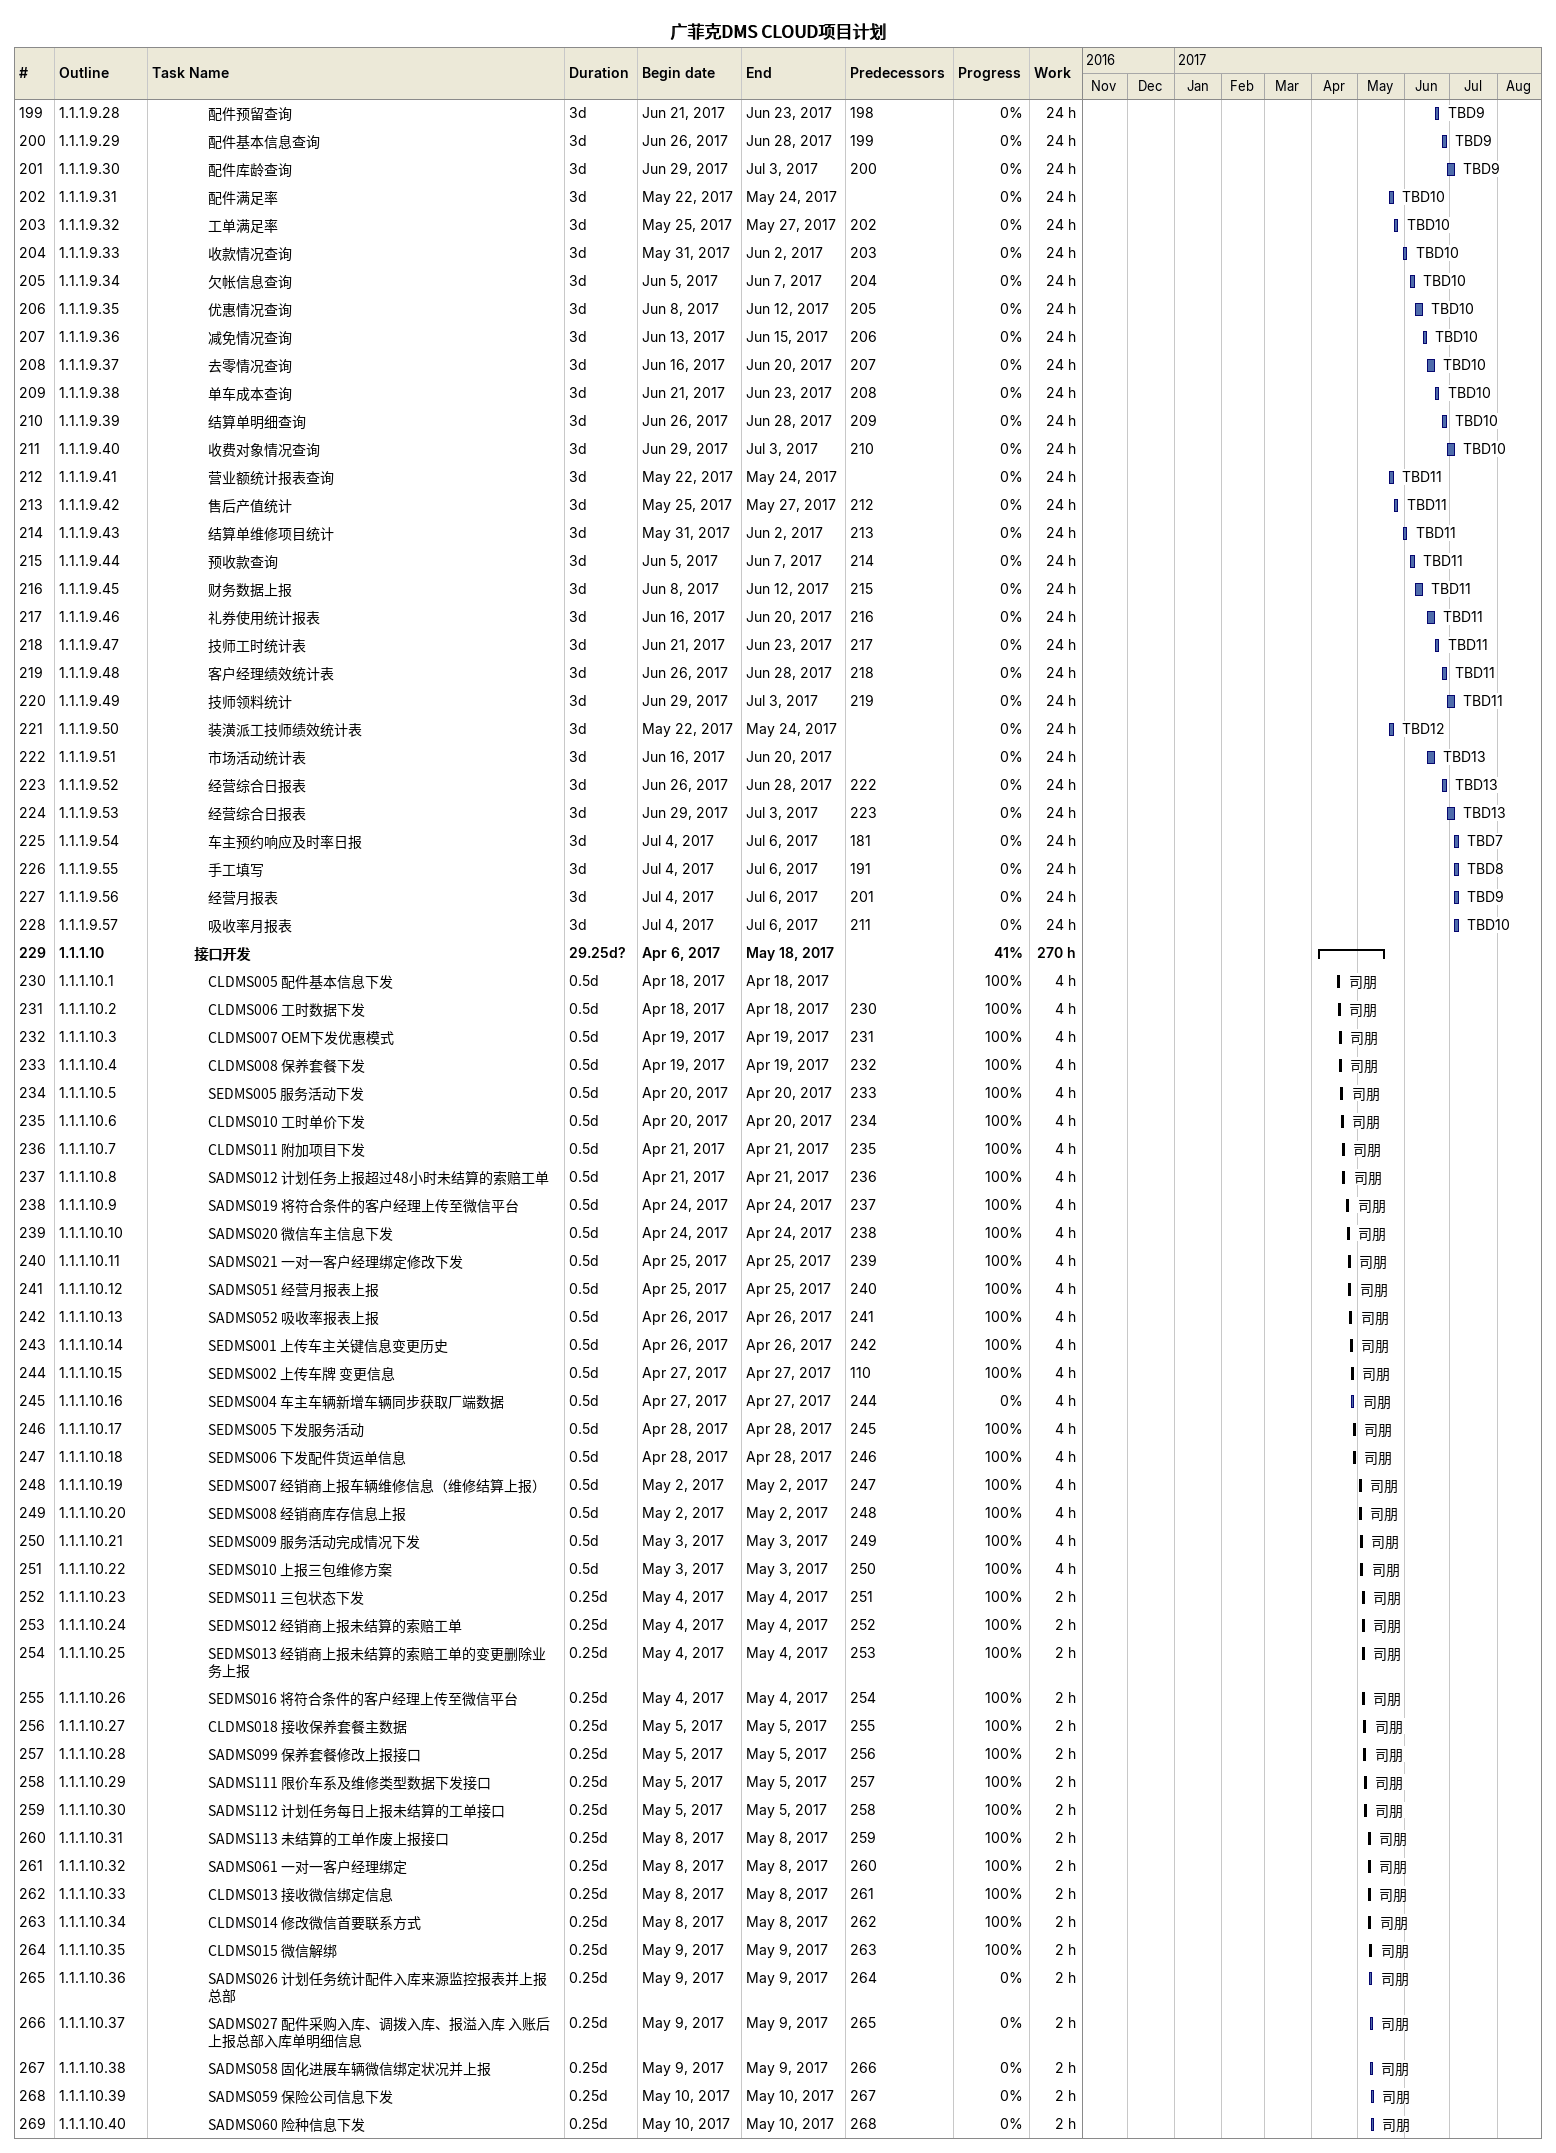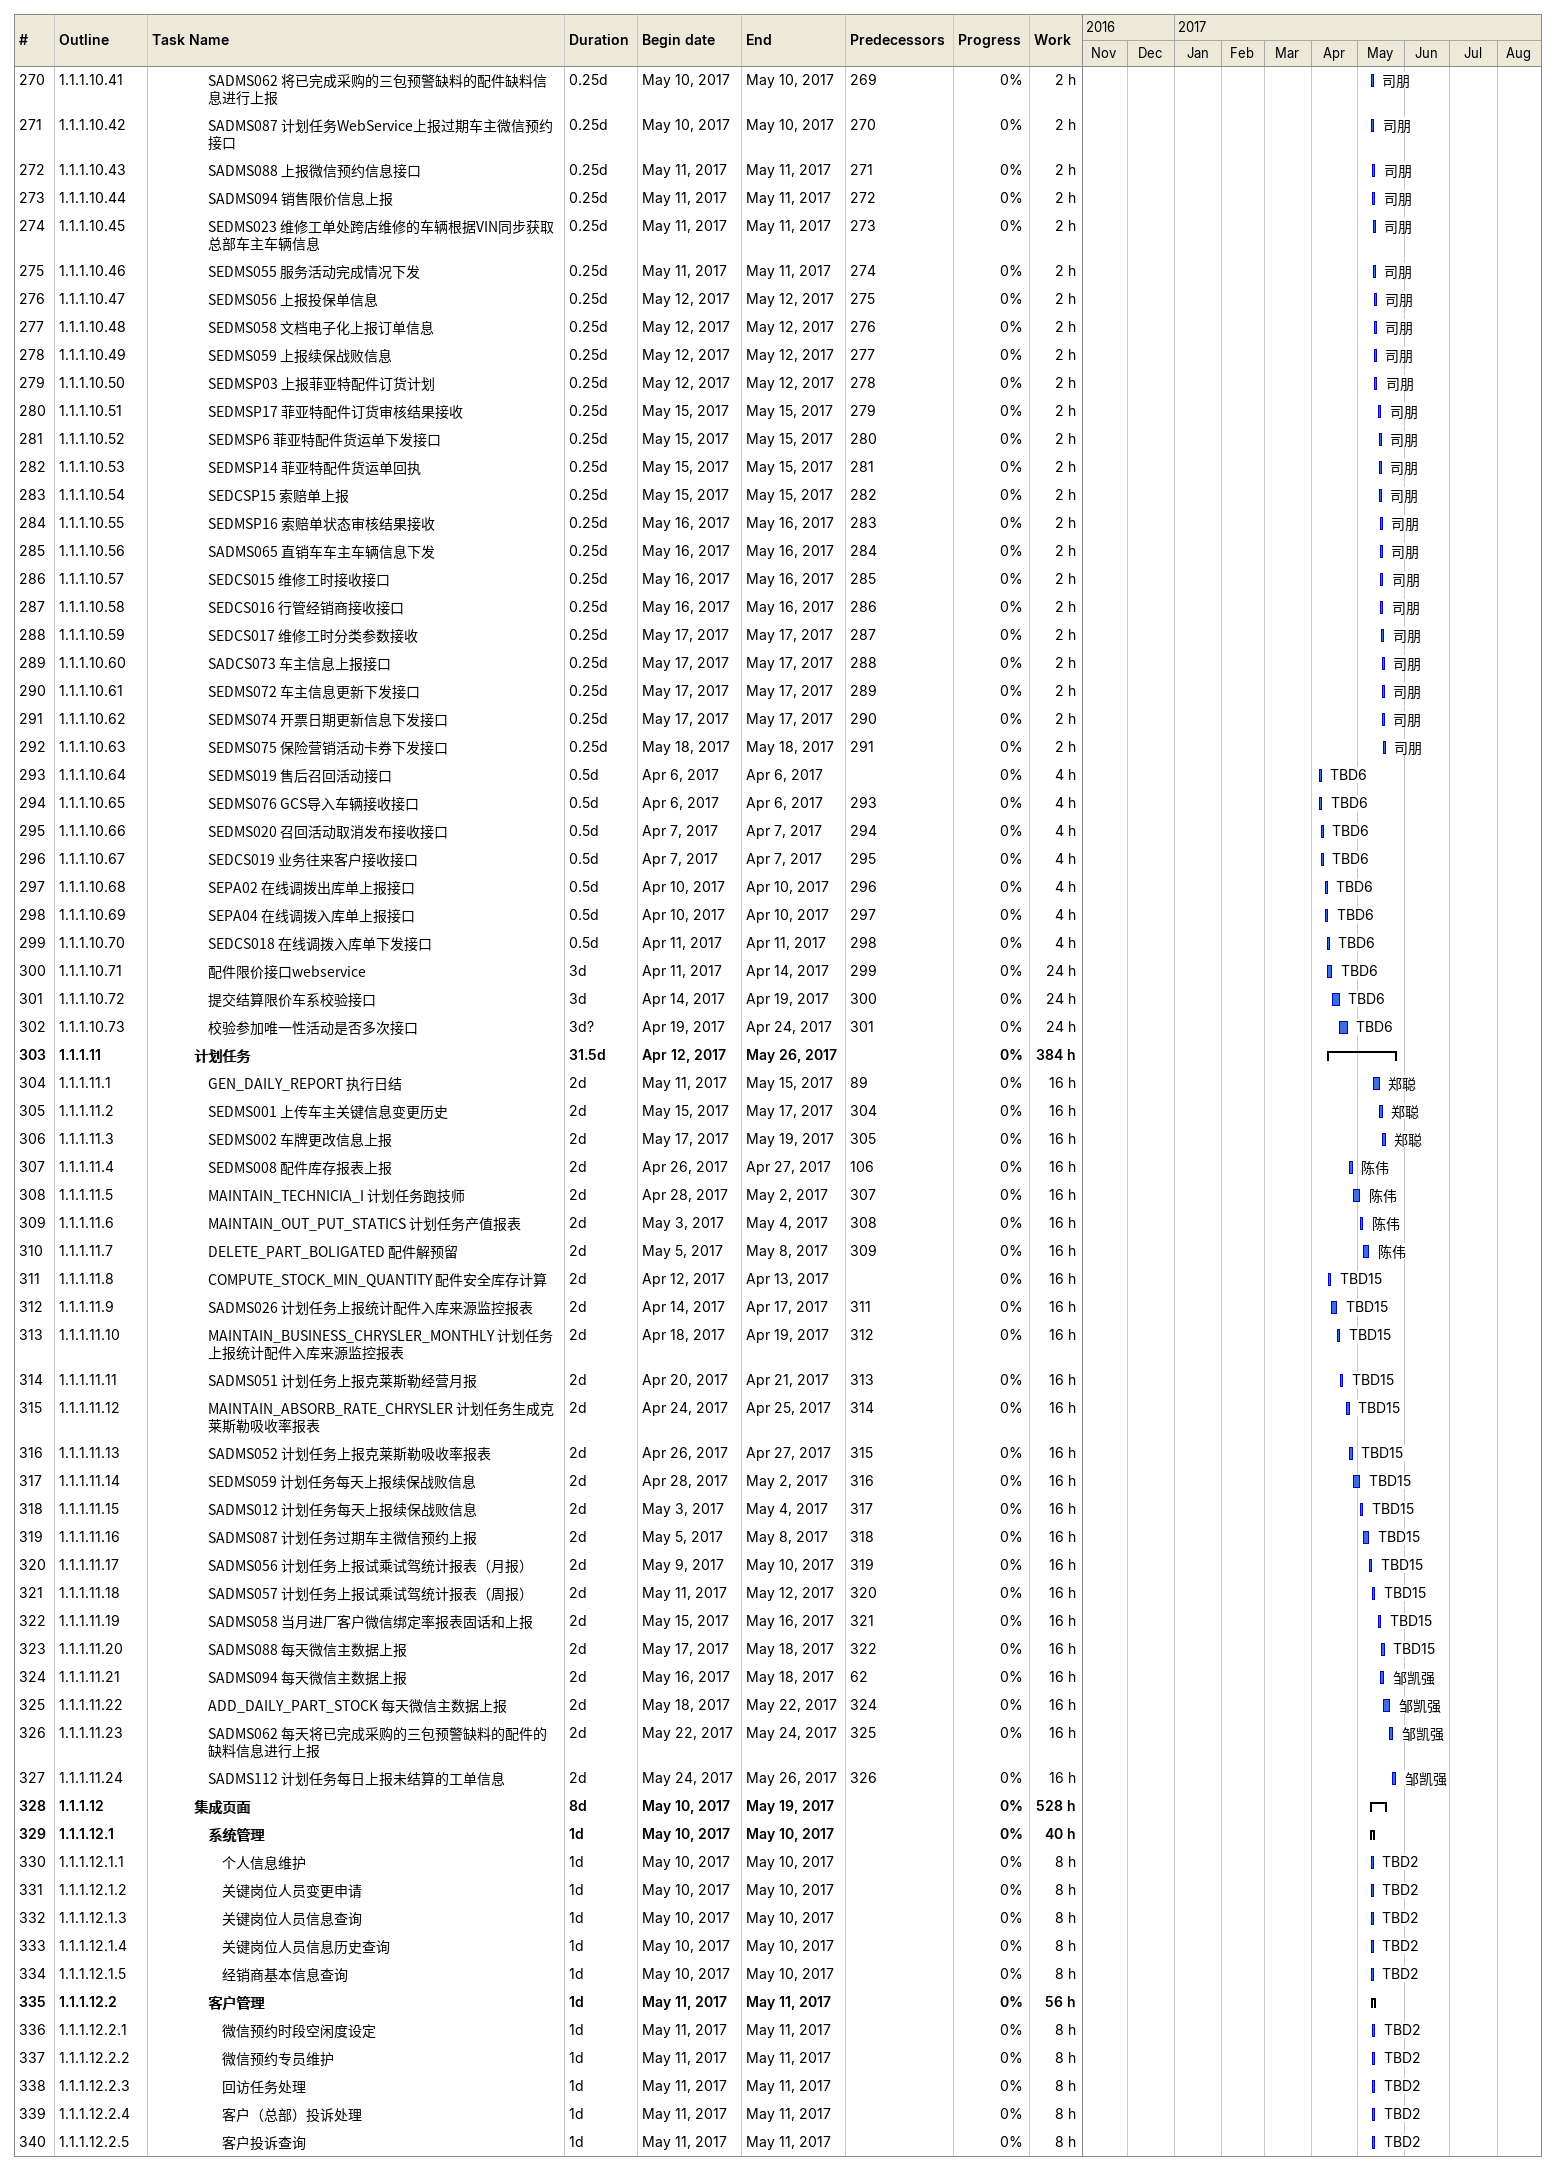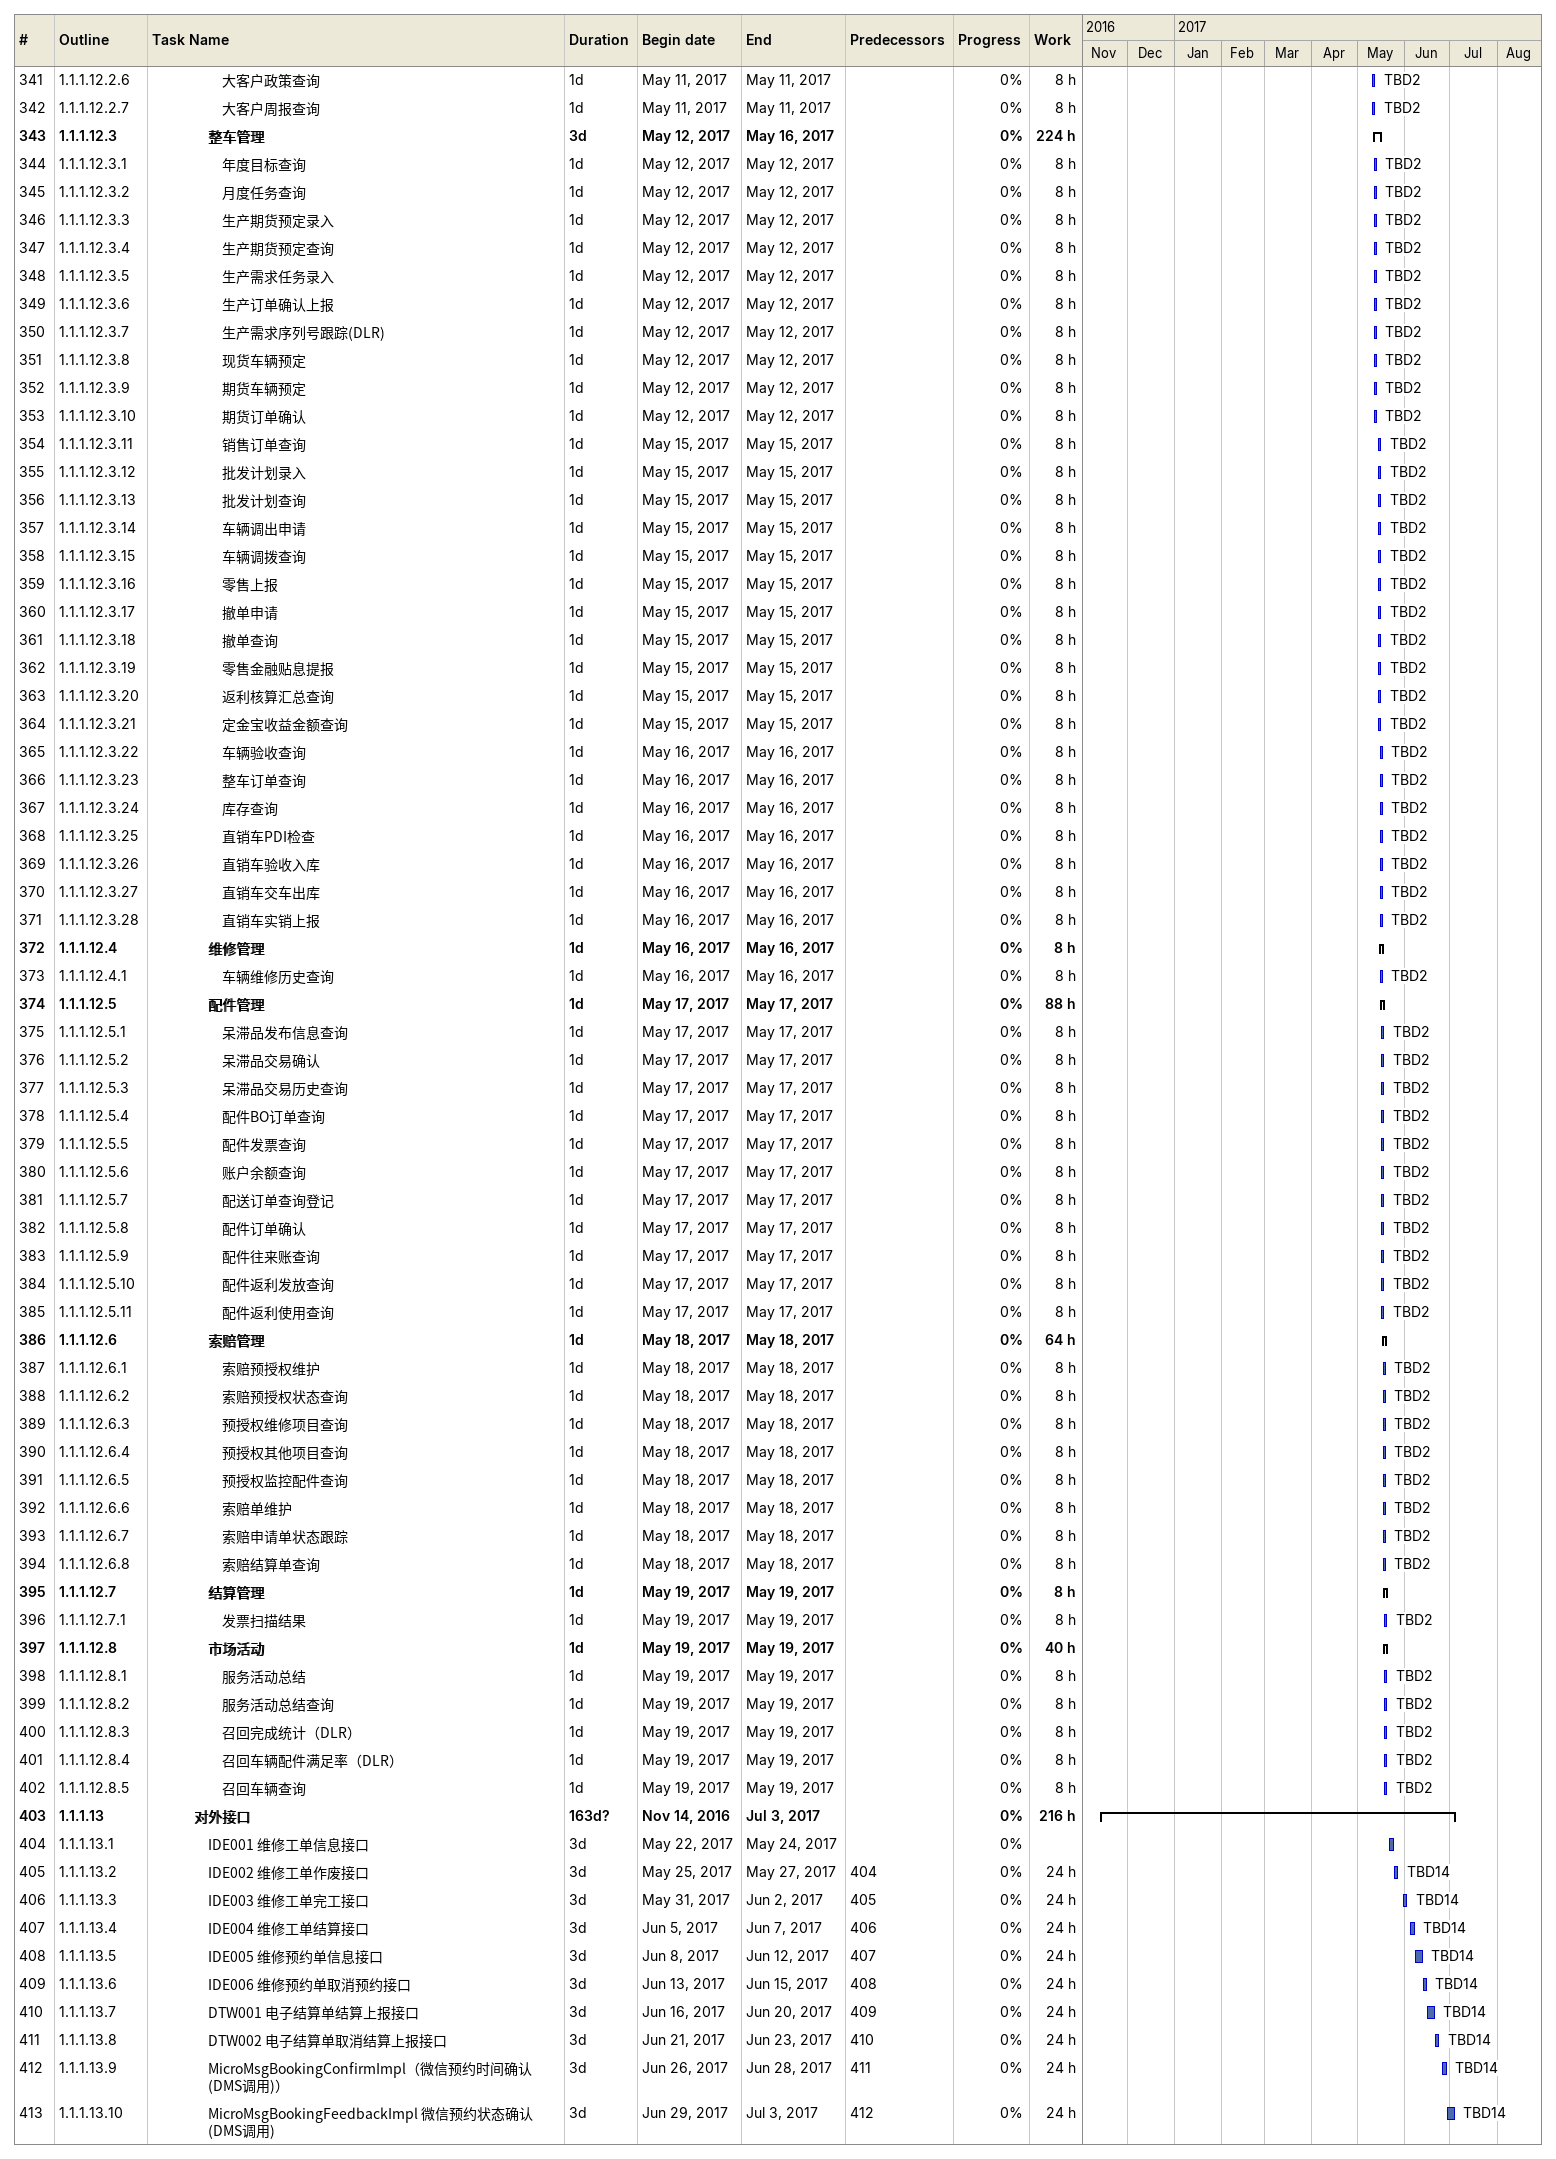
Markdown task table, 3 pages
广菲克DMS CLOUD项目计划

| ID | WBS | Task | Duration | Start | Finish | Predecessors | Resources | % complete | Work (h) |
|---|---|---|---|---|---|---|---|---|---|
| 199 | 1.1.1.9.28 | 配件预留查询 | 3d | 2017-06-21 | 2017-06-23 | 198 | TBD9 | 0 | 24 |
| 200 | 1.1.1.9.29 | 配件基本信息查询 | 3d | 2017-06-26 | 2017-06-28 | 199 | TBD9 | 0 | 24 |
| 201 | 1.1.1.9.30 | 配件库龄查询 | 3d | 2017-06-29 | 2017-07-03 | 200 | TBD9 | 0 | 24 |
| 202 | 1.1.1.9.31 | 配件满足率 | 3d | 2017-05-22 | 2017-05-24 |  | TBD10 | 0 | 24 |
| 203 | 1.1.1.9.32 | 工单满足率 | 3d | 2017-05-25 | 2017-05-27 | 202 | TBD10 | 0 | 24 |
| 204 | 1.1.1.9.33 | 收款情况查询 | 3d | 2017-05-31 | 2017-06-02 | 203 | TBD10 | 0 | 24 |
| 205 | 1.1.1.9.34 | 欠帐信息查询 | 3d | 2017-06-05 | 2017-06-07 | 204 | TBD10 | 0 | 24 |
| 206 | 1.1.1.9.35 | 优惠情况查询 | 3d | 2017-06-08 | 2017-06-12 | 205 | TBD10 | 0 | 24 |
| 207 | 1.1.1.9.36 | 减免情况查询 | 3d | 2017-06-13 | 2017-06-15 | 206 | TBD10 | 0 | 24 |
| 208 | 1.1.1.9.37 | 去零情况查询 | 3d | 2017-06-16 | 2017-06-20 | 207 | TBD10 | 0 | 24 |
| 209 | 1.1.1.9.38 | 单车成本查询 | 3d | 2017-06-21 | 2017-06-23 | 208 | TBD10 | 0 | 24 |
| 210 | 1.1.1.9.39 | 结算单明细查询 | 3d | 2017-06-26 | 2017-06-28 | 209 | TBD10 | 0 | 24 |
| 211 | 1.1.1.9.40 | 收费对象情况查询 | 3d | 2017-06-29 | 2017-07-03 | 210 | TBD10 | 0 | 24 |
| 212 | 1.1.1.9.41 | 营业额统计报表查询 | 3d | 2017-05-22 | 2017-05-24 |  | TBD11 | 0 | 24 |
| 213 | 1.1.1.9.42 | 售后产值统计 | 3d | 2017-05-25 | 2017-05-27 | 212 | TBD11 | 0 | 24 |
| 214 | 1.1.1.9.43 | 结算单维修项目统计 | 3d | 2017-05-31 | 2017-06-02 | 213 | TBD11 | 0 | 24 |
| 215 | 1.1.1.9.44 | 预收款查询 | 3d | 2017-06-05 | 2017-06-07 | 214 | TBD11 | 0 | 24 |
| 216 | 1.1.1.9.45 | 财务数据上报 | 3d | 2017-06-08 | 2017-06-12 | 215 | TBD11 | 0 | 24 |
| 217 | 1.1.1.9.46 | 礼券使用统计报表 | 3d | 2017-06-16 | 2017-06-20 | 216 | TBD11 | 0 | 24 |
| 218 | 1.1.1.9.47 | 技师工时统计表 | 3d | 2017-06-21 | 2017-06-23 | 217 | TBD11 | 0 | 24 |
| 219 | 1.1.1.9.48 | 客户经理绩效统计表 | 3d | 2017-06-26 | 2017-06-28 | 218 | TBD11 | 0 | 24 |
| 220 | 1.1.1.9.49 | 技师领料统计 | 3d | 2017-06-29 | 2017-07-03 | 219 | TBD11 | 0 | 24 |
| 221 | 1.1.1.9.50 | 装潢派工技师绩效统计表 | 3d | 2017-05-22 | 2017-05-24 |  | TBD12 | 0 | 24 |
| 222 | 1.1.1.9.51 | 市场活动统计表 | 3d | 2017-06-16 | 2017-06-20 |  | TBD13 | 0 | 24 |
| 223 | 1.1.1.9.52 | 经营综合日报表 | 3d | 2017-06-26 | 2017-06-28 | 222 | TBD13 | 0 | 24 |
| 224 | 1.1.1.9.53 | 经营综合日报表 | 3d | 2017-06-29 | 2017-07-03 | 223 | TBD13 | 0 | 24 |
| 225 | 1.1.1.9.54 | 车主预约响应及时率日报 | 3d | 2017-07-04 | 2017-07-06 | 181 | TBD7 | 0 | 24 |
| 226 | 1.1.1.9.55 | 手工填写 | 3d | 2017-07-04 | 2017-07-06 | 191 | TBD8 | 0 | 24 |
| 227 | 1.1.1.9.56 | 经营月报表 | 3d | 2017-07-04 | 2017-07-06 | 201 | TBD9 | 0 | 24 |
| 228 | 1.1.1.9.57 | 吸收率月报表 | 3d | 2017-07-04 | 2017-07-06 | 211 | TBD10 | 0 | 24 |
| 229 | 1.1.1.10 | **接口开发** | 29.25d? | 2017-04-06 | 2017-05-18 |  |  | 41 | 270 |
| 230 | 1.1.1.10.1 | CLDMS005 配件基本信息下发 | 0.5d | 2017-04-18 | 2017-04-18 |  | 司朋 | 100 | 4 |
| 231 | 1.1.1.10.2 | CLDMS006 工时数据下发 | 0.5d | 2017-04-18 | 2017-04-18 | 230 | 司朋 | 100 | 4 |
| 232 | 1.1.1.10.3 | CLDMS007 OEM下发优惠模式 | 0.5d | 2017-04-19 | 2017-04-19 | 231 | 司朋 | 100 | 4 |
| 233 | 1.1.1.10.4 | CLDMS008 保养套餐下发 | 0.5d | 2017-04-19 | 2017-04-19 | 232 | 司朋 | 100 | 4 |
| 234 | 1.1.1.10.5 | SEDMS005 服务活动下发 | 0.5d | 2017-04-20 | 2017-04-20 | 233 | 司朋 | 100 | 4 |
| 235 | 1.1.1.10.6 | CLDMS010 工时单价下发 | 0.5d | 2017-04-20 | 2017-04-20 | 234 | 司朋 | 100 | 4 |
| 236 | 1.1.1.10.7 | CLDMS011 附加项目下发 | 0.5d | 2017-04-21 | 2017-04-21 | 235 | 司朋 | 100 | 4 |
| 237 | 1.1.1.10.8 | SADMS012 计划任务上报超过48小时未结算的索赔工单 | 0.5d | 2017-04-21 | 2017-04-21 | 236 | 司朋 | 100 | 4 |
| 238 | 1.1.1.10.9 | SADMS019 将符合条件的客户经理上传至微信平台 | 0.5d | 2017-04-24 | 2017-04-24 | 237 | 司朋 | 100 | 4 |
| 239 | 1.1.1.10.10 | SADMS020 微信车主信息下发 | 0.5d | 2017-04-24 | 2017-04-24 | 238 | 司朋 | 100 | 4 |
| 240 | 1.1.1.10.11 | SADMS021 一对一客户经理绑定修改下发 | 0.5d | 2017-04-25 | 2017-04-25 | 239 | 司朋 | 100 | 4 |
| 241 | 1.1.1.10.12 | SADMS051 经营月报表上报 | 0.5d | 2017-04-25 | 2017-04-25 | 240 | 司朋 | 100 | 4 |
| 242 | 1.1.1.10.13 | SADMS052 吸收率报表上报 | 0.5d | 2017-04-26 | 2017-04-26 | 241 | 司朋 | 100 | 4 |
| 243 | 1.1.1.10.14 | SEDMS001 上传车主关键信息变更历史 | 0.5d | 2017-04-26 | 2017-04-26 | 242 | 司朋 | 100 | 4 |
| 244 | 1.1.1.10.15 | SEDMS002 上传车牌 变更信息 | 0.5d | 2017-04-27 | 2017-04-27 | 110 | 司朋 | 100 | 4 |
| 245 | 1.1.1.10.16 | SEDMS004 车主车辆新增车辆同步获取厂端数据 | 0.5d | 2017-04-27 | 2017-04-27 | 244 | 司朋 | 0 | 4 |
| 246 | 1.1.1.10.17 | SEDMS005 下发服务活动 | 0.5d | 2017-04-28 | 2017-04-28 | 245 | 司朋 | 100 | 4 |
| 247 | 1.1.1.10.18 | SEDMS006 下发配件货运单信息 | 0.5d | 2017-04-28 | 2017-04-28 | 246 | 司朋 | 100 | 4 |
| 248 | 1.1.1.10.19 | SEDMS007 经销商上报车辆维修信息（维修结算上报） | 0.5d | 2017-05-02 | 2017-05-02 | 247 | 司朋 | 100 | 4 |
| 249 | 1.1.1.10.20 | SEDMS008 经销商库存信息上报 | 0.5d | 2017-05-02 | 2017-05-02 | 248 | 司朋 | 100 | 4 |
| 250 | 1.1.1.10.21 | SEDMS009 服务活动完成情况下发 | 0.5d | 2017-05-03 | 2017-05-03 | 249 | 司朋 | 100 | 4 |
| 251 | 1.1.1.10.22 | SEDMS010 上报三包维修方案 | 0.5d | 2017-05-03 | 2017-05-03 | 250 | 司朋 | 100 | 4 |
| 252 | 1.1.1.10.23 | SEDMS011 三包状态下发 | 0.25d | 2017-05-04 | 2017-05-04 | 251 | 司朋 | 100 | 2 |
| 253 | 1.1.1.10.24 | SEDMS012 经销商上报未结算的索赔工单 | 0.25d | 2017-05-04 | 2017-05-04 | 252 | 司朋 | 100 | 2 |
| 254 | 1.1.1.10.25 | SEDMS013 经销商上报未结算的索赔工单的变更删除业务上报 | 0.25d | 2017-05-04 | 2017-05-04 | 253 | 司朋 | 100 | 2 |
| 255 | 1.1.1.10.26 | SEDMS016 将符合条件的客户经理上传至微信平台 | 0.25d | 2017-05-04 | 2017-05-04 | 254 | 司朋 | 100 | 2 |
| 256 | 1.1.1.10.27 | CLDMS018 接收保养套餐主数据 | 0.25d | 2017-05-05 | 2017-05-05 | 255 | 司朋 | 100 | 2 |
| 257 | 1.1.1.10.28 | SADMS099 保养套餐修改上报接口 | 0.25d | 2017-05-05 | 2017-05-05 | 256 | 司朋 | 100 | 2 |
| 258 | 1.1.1.10.29 | SADMS111 限价车系及维修类型数据下发接口 | 0.25d | 2017-05-05 | 2017-05-05 | 257 | 司朋 | 100 | 2 |
| 259 | 1.1.1.10.30 | SADMS112 计划任务每日上报未结算的工单接口 | 0.25d | 2017-05-05 | 2017-05-05 | 258 | 司朋 | 100 | 2 |
| 260 | 1.1.1.10.31 | SADMS113 未结算的工单作废上报接口 | 0.25d | 2017-05-08 | 2017-05-08 | 259 | 司朋 | 100 | 2 |
| 261 | 1.1.1.10.32 | SADMS061 一对一客户经理绑定 | 0.25d | 2017-05-08 | 2017-05-08 | 260 | 司朋 | 100 | 2 |
| 262 | 1.1.1.10.33 | CLDMS013 接收微信绑定信息 | 0.25d | 2017-05-08 | 2017-05-08 | 261 | 司朋 | 100 | 2 |
| 263 | 1.1.1.10.34 | CLDMS014 修改微信首要联系方式 | 0.25d | 2017-05-08 | 2017-05-08 | 262 | 司朋 | 100 | 2 |
| 264 | 1.1.1.10.35 | CLDMS015 微信解绑 | 0.25d | 2017-05-09 | 2017-05-09 | 263 | 司朋 | 100 | 2 |
| 265 | 1.1.1.10.36 | SADMS026 计划任务统计配件入库来源监控报表并上报总部 | 0.25d | 2017-05-09 | 2017-05-09 | 264 | 司朋 | 0 | 2 |
| 266 | 1.1.1.10.37 | SADMS027 配件采购入库、调拨入库、报溢入库 入账后上报总部入库单明细信息 | 0.25d | 2017-05-09 | 2017-05-09 | 265 | 司朋 | 0 | 2 |
| 267 | 1.1.1.10.38 | SADMS058 固化进展车辆微信绑定状况并上报 | 0.25d | 2017-05-09 | 2017-05-09 | 266 | 司朋 | 0 | 2 |
| 268 | 1.1.1.10.39 | SADMS059 保险公司信息下发 | 0.25d | 2017-05-10 | 2017-05-10 | 267 | 司朋 | 0 | 2 |
| 269 | 1.1.1.10.40 | SADMS060 险种信息下发 | 0.25d | 2017-05-10 | 2017-05-10 | 268 | 司朋 | 0 | 2 |
| 270 | 1.1.1.10.41 | SADMS062 将已完成采购的三包预警缺料的配件缺料信息进行上报 | 0.25d | 2017-05-10 | 2017-05-10 | 269 | 司朋 | 0 | 2 |
| 271 | 1.1.1.10.42 | SADMS087 计划任务WebService上报过期车主微信预约接口 | 0.25d | 2017-05-10 | 2017-05-10 | 270 | 司朋 | 0 | 2 |
| 272 | 1.1.1.10.43 | SADMS088 上报微信预约信息接口 | 0.25d | 2017-05-11 | 2017-05-11 | 271 | 司朋 | 0 | 2 |
| 273 | 1.1.1.10.44 | SADMS094 销售限价信息上报 | 0.25d | 2017-05-11 | 2017-05-11 | 272 | 司朋 | 0 | 2 |
| 274 | 1.1.1.10.45 | SEDMS023 维修工单处跨店维修的车辆根据VIN同步获取总部车主车辆信息 | 0.25d | 2017-05-11 | 2017-05-11 | 273 | 司朋 | 0 | 2 |
| 275 | 1.1.1.10.46 | SEDMS055 服务活动完成情况下发 | 0.25d | 2017-05-11 | 2017-05-11 | 274 | 司朋 | 0 | 2 |
| 276 | 1.1.1.10.47 | SEDMS056 上报投保单信息 | 0.25d | 2017-05-12 | 2017-05-12 | 275 | 司朋 | 0 | 2 |
| 277 | 1.1.1.10.48 | SEDMS058 文档电子化上报订单信息 | 0.25d | 2017-05-12 | 2017-05-12 | 276 | 司朋 | 0 | 2 |
| 278 | 1.1.1.10.49 | SEDMS059 上报续保战败信息 | 0.25d | 2017-05-12 | 2017-05-12 | 277 | 司朋 | 0 | 2 |
| 279 | 1.1.1.10.50 | SEDMSP03 上报菲亚特配件订货计划 | 0.25d | 2017-05-12 | 2017-05-12 | 278 | 司朋 | 0 | 2 |
| 280 | 1.1.1.10.51 | SEDMSP17 菲亚特配件订货审核结果接收 | 0.25d | 2017-05-15 | 2017-05-15 | 279 | 司朋 | 0 | 2 |
| 281 | 1.1.1.10.52 | SEDMSP6 菲亚特配件货运单下发接口 | 0.25d | 2017-05-15 | 2017-05-15 | 280 | 司朋 | 0 | 2 |
| 282 | 1.1.1.10.53 | SEDMSP14 菲亚特配件货运单回执 | 0.25d | 2017-05-15 | 2017-05-15 | 281 | 司朋 | 0 | 2 |
| 283 | 1.1.1.10.54 | SEDCSP15 索赔单上报 | 0.25d | 2017-05-15 | 2017-05-15 | 282 | 司朋 | 0 | 2 |
| 284 | 1.1.1.10.55 | SEDMSP16 索赔单状态审核结果接收 | 0.25d | 2017-05-16 | 2017-05-16 | 283 | 司朋 | 0 | 2 |
| 285 | 1.1.1.10.56 | SADMS065 直销车车主车辆信息下发 | 0.25d | 2017-05-16 | 2017-05-16 | 284 | 司朋 | 0 | 2 |
| 286 | 1.1.1.10.57 | SEDCS015 维修工时接收接口 | 0.25d | 2017-05-16 | 2017-05-16 | 285 | 司朋 | 0 | 2 |
| 287 | 1.1.1.10.58 | SEDCS016 行管经销商接收接口 | 0.25d | 2017-05-16 | 2017-05-16 | 286 | 司朋 | 0 | 2 |
| 288 | 1.1.1.10.59 | SEDCS017 维修工时分类参数接收 | 0.25d | 2017-05-17 | 2017-05-17 | 287 | 司朋 | 0 | 2 |
| 289 | 1.1.1.10.60 | SADCS073 车主信息上报接口 | 0.25d | 2017-05-17 | 2017-05-17 | 288 | 司朋 | 0 | 2 |
| 290 | 1.1.1.10.61 | SEDMS072 车主信息更新下发接口 | 0.25d | 2017-05-17 | 2017-05-17 | 289 | 司朋 | 0 | 2 |
| 291 | 1.1.1.10.62 | SEDMS074 开票日期更新信息下发接口 | 0.25d | 2017-05-17 | 2017-05-17 | 290 | 司朋 | 0 | 2 |
| 292 | 1.1.1.10.63 | SEDMS075 保险营销活动卡券下发接口 | 0.25d | 2017-05-18 | 2017-05-18 | 291 | 司朋 | 0 | 2 |
| 293 | 1.1.1.10.64 | SEDMS019 售后召回活动接口 | 0.5d | 2017-04-06 | 2017-04-06 |  | TBD6 | 0 | 4 |
| 294 | 1.1.1.10.65 | SEDMS076 GCS导入车辆接收接口 | 0.5d | 2017-04-06 | 2017-04-06 | 293 | TBD6 | 0 | 4 |
| 295 | 1.1.1.10.66 | SEDMS020 召回活动取消发布接收接口 | 0.5d | 2017-04-07 | 2017-04-07 | 294 | TBD6 | 0 | 4 |
| 296 | 1.1.1.10.67 | SEDCS019 业务往来客户接收接口 | 0.5d | 2017-04-07 | 2017-04-07 | 295 | TBD6 | 0 | 4 |
| 297 | 1.1.1.10.68 | SEPA02 在线调拨出库单上报接口 | 0.5d | 2017-04-10 | 2017-04-10 | 296 | TBD6 | 0 | 4 |
| 298 | 1.1.1.10.69 | SEPA04 在线调拨入库单上报接口 | 0.5d | 2017-04-10 | 2017-04-10 | 297 | TBD6 | 0 | 4 |
| 299 | 1.1.1.10.70 | SEDCS018 在线调拨入库单下发接口 | 0.5d | 2017-04-11 | 2017-04-11 | 298 | TBD6 | 0 | 4 |
| 300 | 1.1.1.10.71 | 配件限价接口webservice | 3d | 2017-04-11 | 2017-04-14 | 299 | TBD6 | 0 | 24 |
| 301 | 1.1.1.10.72 | 提交结算限价车系校验接口 | 3d | 2017-04-14 | 2017-04-19 | 300 | TBD6 | 0 | 24 |
| 302 | 1.1.1.10.73 | 校验参加唯一性活动是否多次接口 | 3d? | 2017-04-19 | 2017-04-24 | 301 | TBD6 | 0 | 24 |
| 303 | 1.1.1.11 | **计划任务** | 31.5d | 2017-04-12 | 2017-05-26 |  |  | 0 | 384 |
| 304 | 1.1.1.11.1 | GEN_DAILY_REPORT 执行日结 | 2d | 2017-05-11 | 2017-05-15 | 89 | 郑聪 | 0 | 16 |
| 305 | 1.1.1.11.2 | SEDMS001 上传车主关键信息变更历史 | 2d | 2017-05-15 | 2017-05-17 | 304 | 郑聪 | 0 | 16 |
| 306 | 1.1.1.11.3 | SEDMS002 车牌更改信息上报 | 2d | 2017-05-17 | 2017-05-19 | 305 | 郑聪 | 0 | 16 |
| 307 | 1.1.1.11.4 | SEDMS008 配件库存报表上报 | 2d | 2017-04-26 | 2017-04-27 | 106 | 陈伟 | 0 | 16 |
| 308 | 1.1.1.11.5 | MAINTAIN_TECHNICIA_I 计划任务跑技师 | 2d | 2017-04-28 | 2017-05-02 | 307 | 陈伟 | 0 | 16 |
| 309 | 1.1.1.11.6 | MAINTAIN_OUT_PUT_STATICS 计划任务产值报表 | 2d | 2017-05-03 | 2017-05-04 | 308 | 陈伟 | 0 | 16 |
| 310 | 1.1.1.11.7 | DELETE_PART_BOLIGATED 配件解预留 | 2d | 2017-05-05 | 2017-05-08 | 309 | 陈伟 | 0 | 16 |
| 311 | 1.1.1.11.8 | COMPUTE_STOCK_MIN_QUANTITY 配件安全库存计算 | 2d | 2017-04-12 | 2017-04-13 |  | TBD15 | 0 | 16 |
| 312 | 1.1.1.11.9 | SADMS026 计划任务上报统计配件入库来源监控报表 | 2d | 2017-04-14 | 2017-04-17 | 311 | TBD15 | 0 | 16 |
| 313 | 1.1.1.11.10 | MAINTAIN_BUSINESS_CHRYSLER_MONTHLY 计划任务上报统计配件入库来源监控报表 | 2d | 2017-04-18 | 2017-04-19 | 312 | TBD15 | 0 | 16 |
| 314 | 1.1.1.11.11 | SADMS051 计划任务上报克莱斯勒经营月报 | 2d | 2017-04-20 | 2017-04-21 | 313 | TBD15 | 0 | 16 |
| 315 | 1.1.1.11.12 | MAINTAIN_ABSORB_RATE_CHRYSLER 计划任务生成克莱斯勒吸收率报表 | 2d | 2017-04-24 | 2017-04-25 | 314 | TBD15 | 0 | 16 |
| 316 | 1.1.1.11.13 | SADMS052 计划任务上报克莱斯勒吸收率报表 | 2d | 2017-04-26 | 2017-04-27 | 315 | TBD15 | 0 | 16 |
| 317 | 1.1.1.11.14 | SEDMS059 计划任务每天上报续保战败信息 | 2d | 2017-04-28 | 2017-05-02 | 316 | TBD15 | 0 | 16 |
| 318 | 1.1.1.11.15 | SADMS012 计划任务每天上报续保战败信息 | 2d | 2017-05-03 | 2017-05-04 | 317 | TBD15 | 0 | 16 |
| 319 | 1.1.1.11.16 | SADMS087 计划任务过期车主微信预约上报 | 2d | 2017-05-05 | 2017-05-08 | 318 | TBD15 | 0 | 16 |
| 320 | 1.1.1.11.17 | SADMS056 计划任务上报试乘试驾统计报表（月报） | 2d | 2017-05-09 | 2017-05-10 | 319 | TBD15 | 0 | 16 |
| 321 | 1.1.1.11.18 | SADMS057 计划任务上报试乘试驾统计报表（周报） | 2d | 2017-05-11 | 2017-05-12 | 320 | TBD15 | 0 | 16 |
| 322 | 1.1.1.11.19 | SADMS058 当月进厂客户微信绑定率报表固话和上报 | 2d | 2017-05-15 | 2017-05-16 | 321 | TBD15 | 0 | 16 |
| 323 | 1.1.1.11.20 | SADMS088 每天微信主数据上报 | 2d | 2017-05-17 | 2017-05-18 | 322 | TBD15 | 0 | 16 |
| 324 | 1.1.1.11.21 | SADMS094 每天微信主数据上报 | 2d | 2017-05-16 | 2017-05-18 | 62 | 邹凯强 | 0 | 16 |
| 325 | 1.1.1.11.22 | ADD_DAILY_PART_STOCK 每天微信主数据上报 | 2d | 2017-05-18 | 2017-05-22 | 324 | 邹凯强 | 0 | 16 |
| 326 | 1.1.1.11.23 | SADMS062 每天将已完成采购的三包预警缺料的配件的缺料信息进行上报 | 2d | 2017-05-22 | 2017-05-24 | 325 | 邹凯强 | 0 | 16 |
| 327 | 1.1.1.11.24 | SADMS112 计划任务每日上报未结算的工单信息 | 2d | 2017-05-24 | 2017-05-26 | 326 | 邹凯强 | 0 | 16 |
| 328 | 1.1.1.12 | **集成页面** | 8d | 2017-05-10 | 2017-05-19 |  |  | 0 | 528 |
| 329 | 1.1.1.12.1 | **系统管理** | 1d | 2017-05-10 | 2017-05-10 |  |  | 0 | 40 |
| 330 | 1.1.1.12.1.1 | 个人信息维护 | 1d | 2017-05-10 | 2017-05-10 |  | TBD2 | 0 | 8 |
| 331 | 1.1.1.12.1.2 | 关键岗位人员变更申请 | 1d | 2017-05-10 | 2017-05-10 |  | TBD2 | 0 | 8 |
| 332 | 1.1.1.12.1.3 | 关键岗位人员信息查询 | 1d | 2017-05-10 | 2017-05-10 |  | TBD2 | 0 | 8 |
| 333 | 1.1.1.12.1.4 | 关键岗位人员信息历史查询 | 1d | 2017-05-10 | 2017-05-10 |  | TBD2 | 0 | 8 |
| 334 | 1.1.1.12.1.5 | 经销商基本信息查询 | 1d | 2017-05-10 | 2017-05-10 |  | TBD2 | 0 | 8 |
| 335 | 1.1.1.12.2 | **客户管理** | 1d | 2017-05-11 | 2017-05-11 |  |  | 0 | 56 |
| 336 | 1.1.1.12.2.1 | 微信预约时段空闲度设定 | 1d | 2017-05-11 | 2017-05-11 |  | TBD2 | 0 | 8 |
| 337 | 1.1.1.12.2.2 | 微信预约专员维护 | 1d | 2017-05-11 | 2017-05-11 |  | TBD2 | 0 | 8 |
| 338 | 1.1.1.12.2.3 | 回访任务处理 | 1d | 2017-05-11 | 2017-05-11 |  | TBD2 | 0 | 8 |
| 339 | 1.1.1.12.2.4 | 客户（总部）投诉处理 | 1d | 2017-05-11 | 2017-05-11 |  | TBD2 | 0 | 8 |
| 340 | 1.1.1.12.2.5 | 客户投诉查询 | 1d | 2017-05-11 | 2017-05-11 |  | TBD2 | 0 | 8 |
| 341 | 1.1.1.12.2.6 | 大客户政策查询 | 1d | 2017-05-11 | 2017-05-11 |  | TBD2 | 0 | 8 |
| 342 | 1.1.1.12.2.7 | 大客户周报查询 | 1d | 2017-05-11 | 2017-05-11 |  | TBD2 | 0 | 8 |
| 343 | 1.1.1.12.3 | **整车管理** | 3d | 2017-05-12 | 2017-05-16 |  |  | 0 | 224 |
| 344 | 1.1.1.12.3.1 | 年度目标查询 | 1d | 2017-05-12 | 2017-05-12 |  | TBD2 | 0 | 8 |
| 345 | 1.1.1.12.3.2 | 月度任务查询 | 1d | 2017-05-12 | 2017-05-12 |  | TBD2 | 0 | 8 |
| 346 | 1.1.1.12.3.3 | 生产期货预定录入 | 1d | 2017-05-12 | 2017-05-12 |  | TBD2 | 0 | 8 |
| 347 | 1.1.1.12.3.4 | 生产期货预定查询 | 1d | 2017-05-12 | 2017-05-12 |  | TBD2 | 0 | 8 |
| 348 | 1.1.1.12.3.5 | 生产需求任务录入 | 1d | 2017-05-12 | 2017-05-12 |  | TBD2 | 0 | 8 |
| 349 | 1.1.1.12.3.6 | 生产订单确认上报 | 1d | 2017-05-12 | 2017-05-12 |  | TBD2 | 0 | 8 |
| 350 | 1.1.1.12.3.7 | 生产需求序列号跟踪(DLR) | 1d | 2017-05-12 | 2017-05-12 |  | TBD2 | 0 | 8 |
| 351 | 1.1.1.12.3.8 | 现货车辆预定 | 1d | 2017-05-12 | 2017-05-12 |  | TBD2 | 0 | 8 |
| 352 | 1.1.1.12.3.9 | 期货车辆预定 | 1d | 2017-05-12 | 2017-05-12 |  | TBD2 | 0 | 8 |
| 353 | 1.1.1.12.3.10 | 期货订单确认 | 1d | 2017-05-12 | 2017-05-12 |  | TBD2 | 0 | 8 |
| 354 | 1.1.1.12.3.11 | 销售订单查询 | 1d | 2017-05-15 | 2017-05-15 |  | TBD2 | 0 | 8 |
| 355 | 1.1.1.12.3.12 | 批发计划录入 | 1d | 2017-05-15 | 2017-05-15 |  | TBD2 | 0 | 8 |
| 356 | 1.1.1.12.3.13 | 批发计划查询 | 1d | 2017-05-15 | 2017-05-15 |  | TBD2 | 0 | 8 |
| 357 | 1.1.1.12.3.14 | 车辆调出申请 | 1d | 2017-05-15 | 2017-05-15 |  | TBD2 | 0 | 8 |
| 358 | 1.1.1.12.3.15 | 车辆调拨查询 | 1d | 2017-05-15 | 2017-05-15 |  | TBD2 | 0 | 8 |
| 359 | 1.1.1.12.3.16 | 零售上报 | 1d | 2017-05-15 | 2017-05-15 |  | TBD2 | 0 | 8 |
| 360 | 1.1.1.12.3.17 | 撤单申请 | 1d | 2017-05-15 | 2017-05-15 |  | TBD2 | 0 | 8 |
| 361 | 1.1.1.12.3.18 | 撤单查询 | 1d | 2017-05-15 | 2017-05-15 |  | TBD2 | 0 | 8 |
| 362 | 1.1.1.12.3.19 | 零售金融贴息提报 | 1d | 2017-05-15 | 2017-05-15 |  | TBD2 | 0 | 8 |
| 363 | 1.1.1.12.3.20 | 返利核算汇总查询 | 1d | 2017-05-15 | 2017-05-15 |  | TBD2 | 0 | 8 |
| 364 | 1.1.1.12.3.21 | 定金宝收益金额查询 | 1d | 2017-05-15 | 2017-05-15 |  | TBD2 | 0 | 8 |
| 365 | 1.1.1.12.3.22 | 车辆验收查询 | 1d | 2017-05-16 | 2017-05-16 |  | TBD2 | 0 | 8 |
| 366 | 1.1.1.12.3.23 | 整车订单查询 | 1d | 2017-05-16 | 2017-05-16 |  | TBD2 | 0 | 8 |
| 367 | 1.1.1.12.3.24 | 库存查询 | 1d | 2017-05-16 | 2017-05-16 |  | TBD2 | 0 | 8 |
| 368 | 1.1.1.12.3.25 | 直销车PDI检查 | 1d | 2017-05-16 | 2017-05-16 |  | TBD2 | 0 | 8 |
| 369 | 1.1.1.12.3.26 | 直销车验收入库 | 1d | 2017-05-16 | 2017-05-16 |  | TBD2 | 0 | 8 |
| 370 | 1.1.1.12.3.27 | 直销车交车出库 | 1d | 2017-05-16 | 2017-05-16 |  | TBD2 | 0 | 8 |
| 371 | 1.1.1.12.3.28 | 直销车实销上报 | 1d | 2017-05-16 | 2017-05-16 |  | TBD2 | 0 | 8 |
| 372 | 1.1.1.12.4 | **维修管理** | 1d | 2017-05-16 | 2017-05-16 |  |  | 0 | 8 |
| 373 | 1.1.1.12.4.1 | 车辆维修历史查询 | 1d | 2017-05-16 | 2017-05-16 |  | TBD2 | 0 | 8 |
| 374 | 1.1.1.12.5 | **配件管理** | 1d | 2017-05-17 | 2017-05-17 |  |  | 0 | 88 |
| 375 | 1.1.1.12.5.1 | 呆滞品发布信息查询 | 1d | 2017-05-17 | 2017-05-17 |  | TBD2 | 0 | 8 |
| 376 | 1.1.1.12.5.2 | 呆滞品交易确认 | 1d | 2017-05-17 | 2017-05-17 |  | TBD2 | 0 | 8 |
| 377 | 1.1.1.12.5.3 | 呆滞品交易历史查询 | 1d | 2017-05-17 | 2017-05-17 |  | TBD2 | 0 | 8 |
| 378 | 1.1.1.12.5.4 | 配件BO订单查询 | 1d | 2017-05-17 | 2017-05-17 |  | TBD2 | 0 | 8 |
| 379 | 1.1.1.12.5.5 | 配件发票查询 | 1d | 2017-05-17 | 2017-05-17 |  | TBD2 | 0 | 8 |
| 380 | 1.1.1.12.5.6 | 账户余额查询 | 1d | 2017-05-17 | 2017-05-17 |  | TBD2 | 0 | 8 |
| 381 | 1.1.1.12.5.7 | 配送订单查询登记 | 1d | 2017-05-17 | 2017-05-17 |  | TBD2 | 0 | 8 |
| 382 | 1.1.1.12.5.8 | 配件订单确认 | 1d | 2017-05-17 | 2017-05-17 |  | TBD2 | 0 | 8 |
| 383 | 1.1.1.12.5.9 | 配件往来账查询 | 1d | 2017-05-17 | 2017-05-17 |  | TBD2 | 0 | 8 |
| 384 | 1.1.1.12.5.10 | 配件返利发放查询 | 1d | 2017-05-17 | 2017-05-17 |  | TBD2 | 0 | 8 |
| 385 | 1.1.1.12.5.11 | 配件返利使用查询 | 1d | 2017-05-17 | 2017-05-17 |  | TBD2 | 0 | 8 |
| 386 | 1.1.1.12.6 | **索赔管理** | 1d | 2017-05-18 | 2017-05-18 |  |  | 0 | 64 |
| 387 | 1.1.1.12.6.1 | 索赔预授权维护 | 1d | 2017-05-18 | 2017-05-18 |  | TBD2 | 0 | 8 |
| 388 | 1.1.1.12.6.2 | 索赔预授权状态查询 | 1d | 2017-05-18 | 2017-05-18 |  | TBD2 | 0 | 8 |
| 389 | 1.1.1.12.6.3 | 预授权维修项目查询 | 1d | 2017-05-18 | 2017-05-18 |  | TBD2 | 0 | 8 |
| 390 | 1.1.1.12.6.4 | 预授权其他项目查询 | 1d | 2017-05-18 | 2017-05-18 |  | TBD2 | 0 | 8 |
| 391 | 1.1.1.12.6.5 | 预授权监控配件查询 | 1d | 2017-05-18 | 2017-05-18 |  | TBD2 | 0 | 8 |
| 392 | 1.1.1.12.6.6 | 索赔单维护 | 1d | 2017-05-18 | 2017-05-18 |  | TBD2 | 0 | 8 |
| 393 | 1.1.1.12.6.7 | 索赔申请单状态跟踪 | 1d | 2017-05-18 | 2017-05-18 |  | TBD2 | 0 | 8 |
| 394 | 1.1.1.12.6.8 | 索赔结算单查询 | 1d | 2017-05-18 | 2017-05-18 |  | TBD2 | 0 | 8 |
| 395 | 1.1.1.12.7 | **结算管理** | 1d | 2017-05-19 | 2017-05-19 |  |  | 0 | 8 |
| 396 | 1.1.1.12.7.1 | 发票扫描结果 | 1d | 2017-05-19 | 2017-05-19 |  | TBD2 | 0 | 8 |
| 397 | 1.1.1.12.8 | **市场活动** | 1d | 2017-05-19 | 2017-05-19 |  |  | 0 | 40 |
| 398 | 1.1.1.12.8.1 | 服务活动总结 | 1d | 2017-05-19 | 2017-05-19 |  | TBD2 | 0 | 8 |
| 399 | 1.1.1.12.8.2 | 服务活动总结查询 | 1d | 2017-05-19 | 2017-05-19 |  | TBD2 | 0 | 8 |
| 400 | 1.1.1.12.8.3 | 召回完成统计（DLR） | 1d | 2017-05-19 | 2017-05-19 |  | TBD2 | 0 | 8 |
| 401 | 1.1.1.12.8.4 | 召回车辆配件满足率（DLR） | 1d | 2017-05-19 | 2017-05-19 |  | TBD2 | 0 | 8 |
| 402 | 1.1.1.12.8.5 | 召回车辆查询 | 1d | 2017-05-19 | 2017-05-19 |  | TBD2 | 0 | 8 |
| 403 | 1.1.1.13 | **对外接口** | 163d? | 2016-11-14 | 2017-07-03 |  |  | 0 | 216 |
| 404 | 1.1.1.13.1 | IDE001 维修工单信息接口 | 3d | 2017-05-22 | 2017-05-24 |  |  | 0 |  |
| 405 | 1.1.1.13.2 | IDE002 维修工单作废接口 | 3d | 2017-05-25 | 2017-05-27 | 404 | TBD14 | 0 | 24 |
| 406 | 1.1.1.13.3 | IDE003 维修工单完工接口 | 3d | 2017-05-31 | 2017-06-02 | 405 | TBD14 | 0 | 24 |
| 407 | 1.1.1.13.4 | IDE004 维修工单结算接口 | 3d | 2017-06-05 | 2017-06-07 | 406 | TBD14 | 0 | 24 |
| 408 | 1.1.1.13.5 | IDE005 维修预约单信息接口 | 3d | 2017-06-08 | 2017-06-12 | 407 | TBD14 | 0 | 24 |
| 409 | 1.1.1.13.6 | IDE006 维修预约单取消预约接口 | 3d | 2017-06-13 | 2017-06-15 | 408 | TBD14 | 0 | 24 |
| 410 | 1.1.1.13.7 | DTW001 电子结算单结算上报接口 | 3d | 2017-06-16 | 2017-06-20 | 409 | TBD14 | 0 | 24 |
| 411 | 1.1.1.13.8 | DTW002 电子结算单取消结算上报接口 | 3d | 2017-06-21 | 2017-06-23 | 410 | TBD14 | 0 | 24 |
| 412 | 1.1.1.13.9 | MicroMsgBookingConfirmImpl（微信预约时间确认(DMS调用)） | 3d | 2017-06-26 | 2017-06-28 | 411 | TBD14 | 0 | 24 |
| 413 | 1.1.1.13.10 | MicroMsgBookingFeedbackImpl 微信预约状态确认(DMS调用) | 3d | 2017-06-29 | 2017-07-03 | 412 | TBD14 | 0 | 24 |
